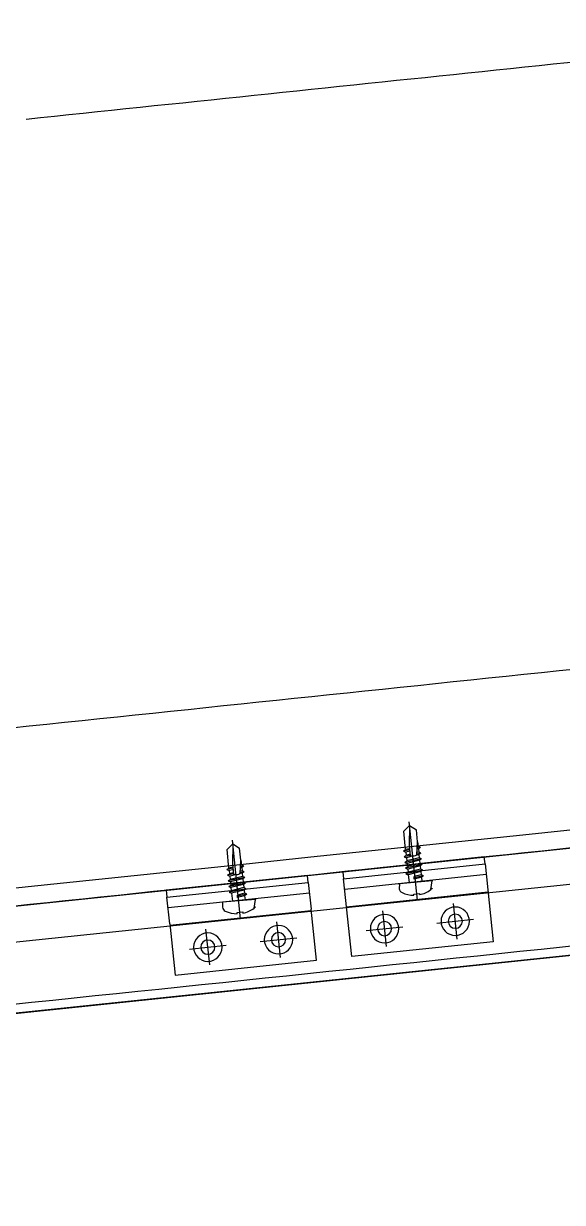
# Model space of a CAD drawing. Header units: inches. Extents: x 0 to 1813292486, y 0 to 3473589894.
# Drawn here: x 600655148.3 to 600655300, y 3473203231.3 to 3473203563 of the extents above; entities that cross this region are included whole.
import ezdxf

# ---------------------------------------------------------------- set-up
doc = ezdxf.new("R2010")
doc.units = ezdxf.units.IN
doc.header["$LTSCALE"] = 1000
doc.header["$MEASUREMENT"] = 0
for name, pattern in [('AX-MALL-WALL-P02-QT$0$CENTER', [2, 1.25, -0.25, 0.25, -0.25]), ('AX-MALL-WALL-P02-QT$0$DASHED', [0.75, 0.5, -0.25]), ('AX-MALL-WALL-P02-QT$0$HIDDEN', [0.375, 0.25, -0.125]), ('AX-MALL-WALL-P02-QT$0$HIDDENX2', [0.75, 0.5, -0.25])]:
    doc.linetypes.add(name, pattern=pattern)
for name, color, linetype in [('A-Anno-Note', 241, 'Continuous'), ('AX-MALL-P02-200$0$A-Anno-Note', 241, 'Continuous'), ('AX-MALL-WALL-P02$0$A-Anno-Note', 241, 'Continuous'), ('AX-MALL-WALL-P02-QT$0$A-Anno-Note', 241, 'Continuous'), ('AX-MALL-WALL-P02-QT$0$A-Detl-Fine', 152, 'Continuous'), ('AX-MALL-WALL-P02-QT$0$A-Detl-Patt', 8, 'Continuous'), ('AX-MALL-WALL-P02-QT$0$A-Detl-Thin', 131, 'Continuous'), ('AX-MALL-WALL-P02-QT$0$A-Wall', 2, 'Continuous'), ('AX-MALL-WALL-P02-QT$0$A-Wall-Patt', 13, 'Continuous'), ('AX-MALL-WALL-P02-QT$0$AP', 3, 'Continuous'), ('AX-MALL-WALL-P02-QT$0$C18', 4, 'AX-MALL-WALL-P02-QT$0$CENTER'), ('AX-MALL-WALL-P02-QT$0$DASH', 8, 'AX-MALL-WALL-P02-QT$0$DASHED'), ('AX-MALL-WALL-P02-QT$0$L18', 6, 'Continuous'), ('AX-MALL-WALL-P02-QT$0$PJ', 96, 'Continuous'), ('AX-MALL-WALL-P02-QT$0$STSF', 2, 'Continuous'), ('AX-MALL-WALL-P02-QT$0$tc', 4, 'Continuous'), ('AX-MALL-WALL-P02-QT$0$WZ', 2, 'Continuous'), ('AX-MALL-WALL-P02-QT$0$XX', 6, 'AX-MALL-WALL-P02-QT$0$HIDDEN'), ('AX-MALL-WALL-P02-QT$0$zx', 1, 'AX-MALL-WALL-P02-QT$0$CENTER'), ('AX-MALL-WALL-P02-QT$0$尺寸标注', 8, 'Continuous')]:
    doc.layers.add(name, color=color, linetype=linetype)
pattern_1 = [(45, (0, 359), (-353.553532015, 353.553532015), [])]

# ---------------------------------------------------------------- blocks, each defined once
blk = doc.blocks.new('AX-MALL-WALL-P02-QT$0$tj')
at = {"layer": 'AX-MALL-WALL-P02-QT$0$A-Detl-Patt'}
h = blk.add_hatch(dxfattribs=at)
h.set_pattern_fill('STEEL', color=256, scale=100, angle=50.4318)
h.set_pattern_definition([(75, (-14278.2, 156289.83), (-153.340725, 41.087523), []), (75, (-14317.88, 156358.57), (-153.340725, 41.087523), [])])
edge = h.paths.add_edge_path()
edge.add_arc((274302.95, 370915.37), 354853.23, 270.9601094, 275.9513129)
edge.add_line((311095.32, 17974.67), (323404.29, 17664.9))
edge.add_arc((337498.59, -5423.03), 27049.98, 84.429647, 121.402457, ccw=False)
edge.add_line((340124.27, 21499.21), (352435.62, 23411.52))
edge.add_line((352435.62, 23411.52), (352460.33, 23263.57))
edge.add_arc((262948.98, 558936.34), 543099.99, 279.486523, 288.50533)
edge.add_line((435325.04, 43917.81), (435185.93, 44187.61))
edge.add_arc((262948.98, 558936.34), 542799.99, 279.5181655, 288.5004443, ccw=False)
edge.add_line((352706.54, 23608.96), (352681.73, 23756.89))
edge.add_line((352681.73, 23756.89), (340117.77, 21803.84))
edge.add_arc((337510.1, -5455.01), 27383.3, 84.535526, 121.202684)
edge.add_line((323323.71, 17967.02), (311085.76, 18275.01))
edge.add_arc((274273.81, 371474.54), 355112.69, 270.9641106, 275.9501262, ccw=False)
edge.add_line((280248.98, 16412.11), (280248.98, 16111.96))
blk = doc.blocks.new('AX-MALL-WALL-P02-QT$0$jjzx2')
at = {"layer": 'AX-MALL-WALL-P02-QT$0$A-Detl-Fine'}
for points in [[(333149.08, -134450.06), (333175.06, -134698.7), (333572.98, -134657.12), (333546.9, -134408.49)], [(333178.91, -134446.94), (333201.78, -134665.75), (333540.01, -134630.4), (333517.06, -134411.61)]]:
    blk.add_lwpolyline(points, dxfattribs=at)
blk = doc.blocks.new('*U198')
at = {"layer": 'AX-MALL-WALL-P02-QT$0$C18', "color": 1, "ltscale": 2}
blk.add_line((0, 5.14), (0, -17.03), dxfattribs=at)
at = {"layer": 'AX-MALL-WALL-P02-QT$0$L18', "color": 4}
for p, q in [((-1.79, -1.15), (-1.79, 0)), ((1.79, -2.25), (1.79, 0)), ((-2.4, -1.5), (-1.79, -1.15)), ((-2.4, -1.5), (0.23, -1.23)), ((-2.4, -1.5), (-1.79, -1.85)), ((-2.4, -3.1), (2.4, -2.6)), ((-2.4, -3.1), (-1.79, -2.75)), ((-2.4, -3.1), (-1.79, -3.45)), ((-1.79, -1.15), (0.23, -0.87)), ((-1.79, -1.85), (0.23, -1.57)), ((-1.79, -2.75), (-1.79, -1.85)), ((-1.79, -2.75), (1.79, -2.25)), ((-1.79, -3.45), (1.79, -2.95)), ((0.23, -0.87), (0.23, -1.57)), ((2.4, -2.6), (1.79, -2.25)), ((2.4, -2.6), (1.79, -2.95)), ((1.79, -3.85), (1.79, -2.95)), ((-2.4, -4.7), (2.4, -4.2)), ((-2.4, -4.7), (-1.79, -4.35)), ((-2.4, -4.7), (-1.79, -5.05)), ((-2.4, -6.3), (2.4, -5.8)), ((-2.4, -6.3), (-1.79, -5.95)), ((-2.4, -6.3), (-1.79, -6.65)), ((-1.79, -4.35), (-1.79, -3.45)), ((-1.79, -4.35), (1.79, -3.85)), ((-1.79, -5.05), (1.79, -4.55)), ((-1.79, -5.95), (-1.79, -5.05)), ((-1.79, -5.95), (1.79, -5.45)), ((-1.79, -6.65), (1.79, -6.15)), ((2.4, -4.2), (1.79, -3.85)), ((2.4, -4.2), (1.79, -4.55)), ((1.79, -5.45), (1.79, -4.55)), ((2.4, -5.8), (1.79, -5.45)), ((2.4, -5.8), (1.79, -6.15)), ((1.79, -7.05), (1.79, -6.15)), ((-2.4, -7.9), (-1.79, -7.55)), ((-2.4, -7.9), (-1.27, -7.78)), ((-2.4, -7.9), (-1.79, -8.25)), ((-2.4, -9.5), (-1.79, -9.15)), ((-2.4, -9.5), (-1.52, -9.41)), ((-2.4, -9.5), (-1.79, -9.85)), ((-1.79, -7.55), (-1.79, -6.65)), ((-1.79, -7.55), (-0.92, -7.43)), ((-1.79, -8.25), (-1.33, -8.19)), ((-1.79, -9.15), (-1.79, -8.25)), ((-1.79, -9.15), (-1.47, -9.1)), ((-1.79, -9.85), (-1.58, -9.82)), ((-1.79, -11.2), (-1.79, -9.85)), ((0.43, -7.24), (1.79, -7.05)), ((0.71, -7.58), (2.4, -7.4)), ((0.71, -7.9), (1.79, -7.75)), ((0.71, -8.8), (1.79, -8.65)), ((0.71, -9.18), (2.4, -9)), ((0.71, -9.5), (1.79, -9.35)), ((2.4, -7.4), (1.79, -7.05)), ((2.4, -7.4), (1.79, -7.75)), ((1.79, -8.65), (1.79, -7.75)), ((2.4, -9), (1.79, -8.65)), ((2.4, -9), (1.79, -9.35)), ((1.79, -9.35), (1.79, -14.6)), ((-1.79, -11.2), (-1.79, -14.6)), ((0, -16), (-1.79, -14.6)), ((0, -16), (1.79, -14.6))]:
    blk.add_line(p, q, dxfattribs=at)
blk.add_lwpolyline([(4.55, 0, 0.414214), (4.75, 0.2), (4.75, 1.39, 0.265403), (4.07, 2.59, 0.108659), (0.8, 3.66), (0.8, 3.32), (-0.8, 3.32), (-0.8, 3.66, 0.108659), (-4.07, 2.59, 0.265403), (-4.75, 1.39), (-4.75, 0.2, 0.414214), (-4.55, 0)], format="xyb", close=True, dxfattribs=at)
blk.add_lwpolyline([(0, -16), (0.71, -10.26), (0.71, -7.54, 0.417657), (0.41, -7.24, 0.083367), (-1.23, -7.53), (-1.79, -11.2)], format="xyb", dxfattribs=at)
blk = doc.blocks.new('AX-MALL-WALL-P02-QT$0$盘头自钻自攻钉ST4-8')
at = {"layer": 'AX-MALL-WALL-P02-QT$0$尺寸标注'}
blk.add_blockref('*U198', (0, 0), dxfattribs=at)
blk = doc.blocks.new('AX-MALL-WALL-P02-QT$0$A$C61293B14')
at = {"layer": 'AX-MALL-WALL-P02-QT$0$tc'}
for radius in [4, 2]:
    blk.add_circle((0, 0), radius, dxfattribs=at)
at = {"layer": 'AX-MALL-WALL-P02-QT$0$zx'}
for p, q in [((0, 5.04), (0, -5.04)), ((-5.2, 0), (5.2, 0))]:
    blk.add_line(p, q, dxfattribs=at)
blk = doc.blocks.new('AX-MALL-WALL-P02-QT$0$A$C41DD6A87')
at = {"layer": 'AX-MALL-WALL-P02-QT$0$tc'}
h = blk.add_hatch(dxfattribs=at)
h.set_pattern_fill('ANSI31', color=256, scale=0.5, angle=-90, style=0)
h.set_pattern_definition([(225, (28362.6861, -179426.7049), (-1.122532015, 1.122532015), [])])
h.paths.add_polyline_path([(40, 20), (0, 20), (0, 22), (40, 22)])
at = {"layer": 'AX-MALL-WALL-P02-QT$0$PJ'}
for points in [[(40, 20), (0, 20), (0, 22), (40, 22)], [(40, 20), (0, 20), (0, -2), (40, -2)]]:
    blk.add_lwpolyline(points, close=True, dxfattribs=at)
at = {"layer": 'AX-MALL-WALL-P02-QT$0$XX'}
for p, q in [((0, 17), (40, 17)), ((0, 12), (40, 12))]:
    blk.add_line(p, q, dxfattribs=at)
at = {"layer": 'AX-MALL-WALL-P02-QT$0$tc', "rotation": 180}
for p in [(10.01, 4.86), (30.01, 4.86)]:
    blk.add_blockref('AX-MALL-WALL-P02-QT$0$A$C61293B14', p, dxfattribs=at)
at = {"layer": 'AX-MALL-WALL-P02-QT$0$WZ', "extrusion": (1.11243e-34, 1.0178e-23, -1), "zscale": -1, "rotation": 180}
blk.add_blockref('AX-MALL-WALL-P02-QT$0$盘头自钻自攻钉ST4-8', (-20, 17), dxfattribs=at)
blk = doc.blocks.new('AX-MALL-WALL-P02-QT$0$A$C715D18B8')
at = {"layer": 'AX-MALL-WALL-P02-QT$0$tc'}
h = blk.add_hatch(dxfattribs=at)
h.set_pattern_fill('ANSI31', color=256, scale=0.5, angle=-180, style=0)
h.set_pattern_definition([(225, (28362.6861, -179426.7049), (-1.122532015, 1.122532015), [])])
h.paths.add_polyline_path([(40, 20), (0, 20), (0, 22), (40, 22)])
at = {"layer": 'AX-MALL-WALL-P02-QT$0$PJ'}
blk.add_line((0, 17), (40, 17), dxfattribs=at)
blk.add_lwpolyline([(40, 20), (0, 20), (0, 22), (40, 22)], close=True, dxfattribs=at)
blk.add_lwpolyline([(40, 12.5), (40, 20), (0, 20), (0, 12.5)], dxfattribs=at)
at = {"layer": 'AX-MALL-WALL-P02-QT$0$XX'}
blk.add_line((0, 12), (40, 12), dxfattribs=at)
blk.add_lwpolyline([(40, 12.5), (40, -2), (0, -2), (0, 12.5)], dxfattribs=at)
at = {"layer": 'AX-MALL-WALL-P02-QT$0$tc', "rotation": 180}
for p in [(10.01, 4.86), (30.01, 4.86)]:
    blk.add_blockref('AX-MALL-WALL-P02-QT$0$A$C61293B14', p, dxfattribs=at)
at = {"layer": 'AX-MALL-WALL-P02-QT$0$WZ', "extrusion": (1.11247e-34, 1.0178e-23, -1), "zscale": -1, "rotation": 180}
blk.add_blockref('AX-MALL-WALL-P02-QT$0$盘头自钻自攻钉ST4-8', (-20, 17), dxfattribs=at)
blk = doc.blocks.new('AX-MALL-WALL-P02-QT$0$A$C4D6066B9')
at = {"rotation": 180}
for name, p in [('AX-MALL-WALL-P02-QT$0$A$C715D18B8', (0, 22)), ('AX-MALL-WALL-P02-QT$0$A$C41DD6A87', (50, 22))]:
    blk.add_blockref(name, p, dxfattribs=at)
blk = doc.blocks.new('AX-MALL-WALL-P02-QT$0$500C')
at = {"layer": 'AX-MALL-WALL-P02-QT$0$AP'}
blk.add_line((-34.55, -219.36), (353.41, -335.82), dxfattribs=at)
blk.add_lwpolyline([(347.65, -354.97), (-21.1, -244.13), (-35.5, -292.09)], dxfattribs=at)
blk.add_arc((-249916.09, -832929.85), 869377.49, 73.26994203, 73.29528542, dxfattribs=at)
at = {"layer": 'AX-MALL-WALL-P02-QT$0$DASH', "color": 8, "linetype": 'AX-MALL-WALL-P02-QT$0$HIDDENX2', "ltscale": 20}
blk.add_lwpolyline([(333.78, -314.25, 0.000088), (27.3, -222.2, 0.000088)], format="xyb", dxfattribs=at)
at = {"layer": 'AX-MALL-WALL-P02-QT$0$STSF'}
for points in [[(40.24, -179.1, -0.000088), (346.72, -271.16)], [(332.34, -319.04, 0.000088), (25.86, -226.99, 0.000088)]]:
    blk.add_lwpolyline(points, format="xyb", dxfattribs=at)
at = {"layer": 'AX-MALL-WALL-P02-QT$0$tc', "xscale": -1, "rotation": 163.2968720435208}
blk.add_blockref('AX-MALL-WALL-P02-QT$0$A$C4D6066B9', (177.76, -272.57), dxfattribs=at)
blk = doc.blocks.new('AX-MALL-WALL-P02-QT$0$mqst2')
at = {"color": 6, "rotation": 22.68397559486045}
blk.add_blockref('AX-MALL-WALL-P02-QT$0$500C', (441369.11, -43767.8), dxfattribs=at)
blk = doc.blocks.new('AX-MALL-WALL-P02-QT')
at = {"layer": 'AX-MALL-WALL-P02-QT$0$A-Wall-Patt'}
h = blk.add_hatch(dxfattribs=at)
h.set_pattern_fill('普通砖', color=256, scale=200, style=0)
h.set_pattern_definition(pattern_1)
h.paths.add_polyline_path([(600450552.93, 3473037646.54, 0.000065), (600450689.03, 3473037611.39), (600450743.11, 3473037700.71), (600450699.15, 3473037815.33, -0.000046), (600450602.96, 3473037840.18)])
h = blk.add_hatch(dxfattribs=at)
h.set_pattern_fill('普通砖', color=256, scale=200, style=0)
h.set_pattern_definition(pattern_1)
h.paths.add_polyline_path([(600450743.11, 3473037700.71), (600450690.4, 3473037611.03, 0.000124), (600450940.28, 3473037546.6), (600450990.17, 3473037740.28, -0.000048), (600450893.86, 3473037765.1)])
at = {"layer": 'AX-MALL-WALL-P02-QT$0$A-Wall'}
blk.add_arc((600580401.27, 3473540142.08), 519001.32, 255.5269865, 255.5554751, dxfattribs=at)
at = {"layer": 'AX-MALL-WALL-P02-QT$0$A-Anno-Note'}
for name, p, rotation in [('AX-MALL-WALL-P02-QT$0$mqst2', (600052179.27, 3473232742.4), 339.5681613092181), ('AX-MALL-WALL-P02-QT$0$jjzx2', (600185298.43, 3473279938.05), 339.5681613092246)]:
    blk.add_blockref(name, p, dxfattribs=dict(at, rotation=rotation))
at = {"layer": 'AX-MALL-WALL-P02-QT$0$A-Detl-Thin', "rotation": 339.5681613091762}
blk.add_blockref('AX-MALL-WALL-P02-QT$0$tj', (600144118.7, 3473128496.29), dxfattribs=at)
blk = doc.blocks.new('AX-MALL-WALL-P02')
at = {"layer": 'AX-MALL-WALL-P02$0$A-Anno-Note'}
blk.add_blockref('AX-MALL-WALL-P02-QT', (0, 0), dxfattribs=at)
blk = doc.blocks.new('AX-MALL-P02-200')
at = {"layer": 'AX-MALL-P02-200$0$A-Anno-Note'}
blk.add_blockref('AX-MALL-WALL-P02', (0, 0), dxfattribs=at)

msp = doc.modelspace()

# ---------------------------------------------------------------- block references
at = {"layer": 'A-Anno-Note', "rotation": 20.43183869077545}
msp.add_blockref('AX-MALL-P02-200', (1250392458.53, 9048125.68), dxfattribs=at)

doc.saveas('drawing.dxf')
